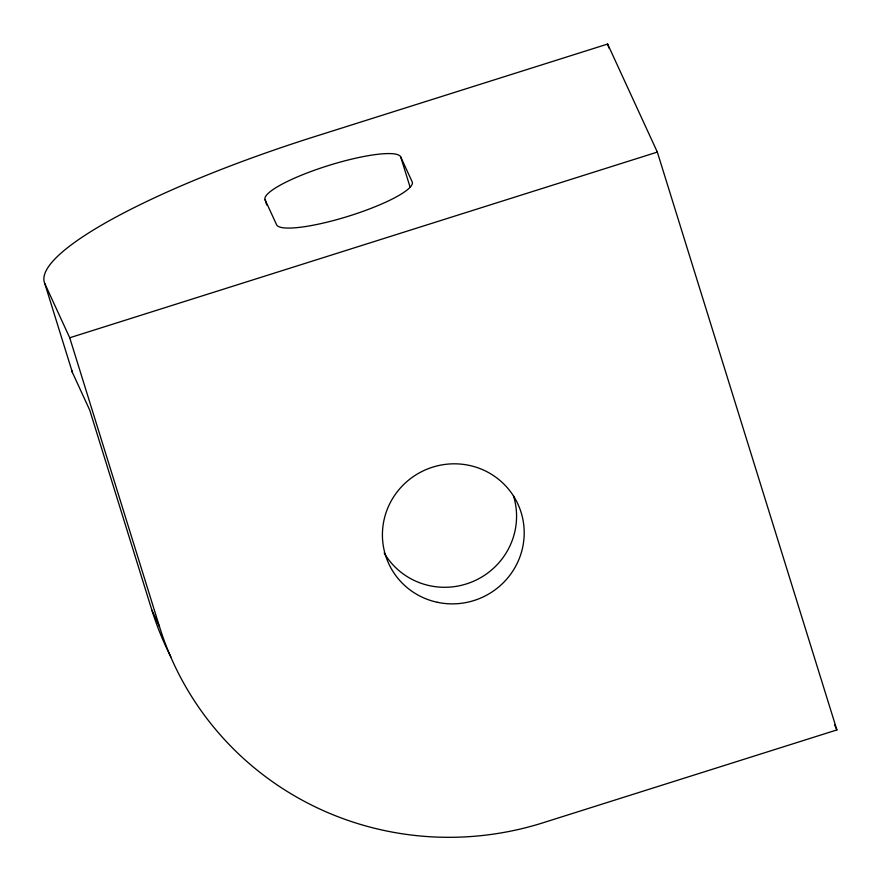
<?xml version="1.0" encoding="UTF-8"?>
<svg xmlns="http://www.w3.org/2000/svg" width="881" height="881" viewBox="0 0 881 881"><rect width="100%" height="100%" fill="white"/><g stroke="black" fill="none" stroke-linecap="round" stroke-linejoin="round"><path stroke-width="1.32" d="M151.862 610.093L159.494 626.688A308.218 302.458 -24.7 0 0 543.081 822.766L836.895 729.931L657.336 152.094L607.637 44.05L313.988 136.83A308.383 58.895 -17.3 0 0 44.832 283.66L72.451 372.564L89.708 410.072L151.862 610.093A308.218 302.458 -24.7 0 0 170.87 656.819M44.832 283.66L69.72 337.764L657.336 152.094M834.637 725.019L836.895 729.931M400.723 156.961L412.165 181.838A71.13 13.578 -17.3 0 1 350.087 215.702A71.13 13.578 -17.3 0 1 276.557 224.688L265.115 199.811A71.13 13.578 -17.3 0 1 327.192 165.947A71.13 13.578 -17.3 0 1 400.723 156.961L410.061 187.025M607.637 44.05L608.859 47.992M265.115 199.811L266.745 205.042M69.72 337.764L159.494 626.688M513.48 495.838A71.13 69.797 -24.7 0 1 473.868 581.108A71.13 69.797 -24.7 0 1 384.193 553.004M72.451 372.564A308.383 58.895 -17.3 0 1 71.647 370.119M437.35 602.296A71.13 69.797 -24.7 0 0 521.111 512.423A71.13 69.797 -24.7 0 0 401.461 486.819A71.13 69.797 -24.7 0 0 437.35 602.296"/></g></svg>
